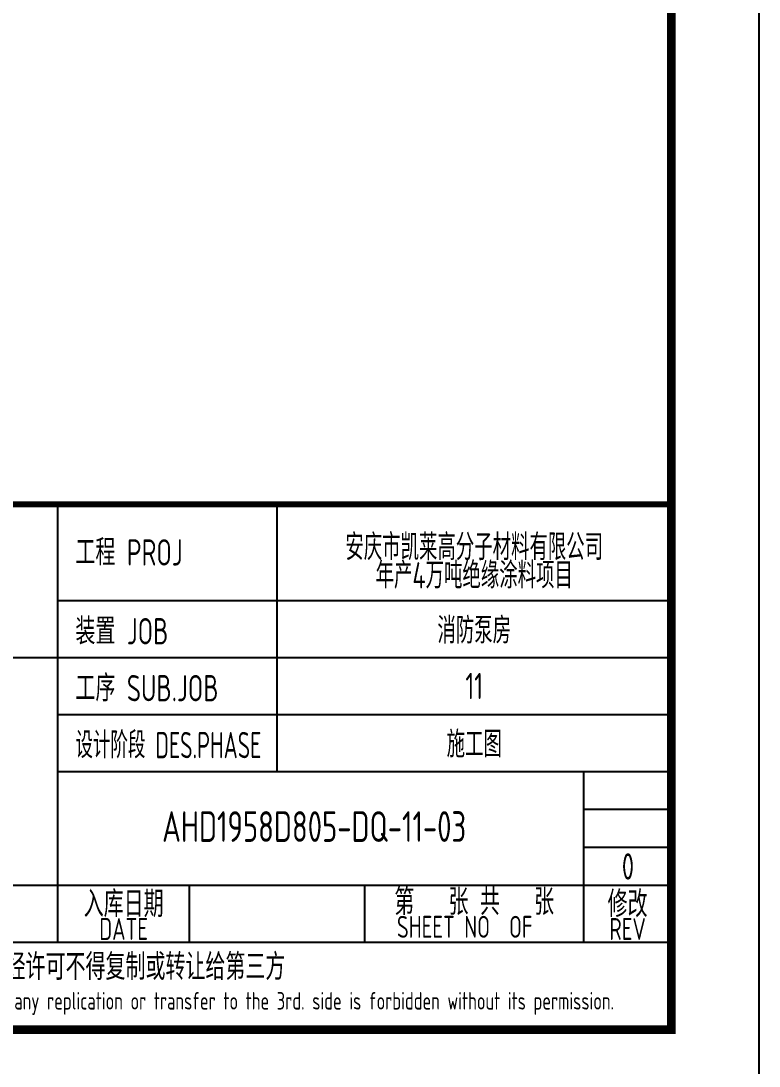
# Model space of a CAD drawing. Extents: x 5394041 to 5729212, y -433068 to -301615.
# Drawn here: x 5483840 to 5492262, y -420366 to -408431 of the extents above; entities that cross this region are included whole.
import ezdxf
from ezdxf.enums import TextEntityAlignment as Align

# ---------------------------------------------------------------- set-up
doc = ezdxf.new("R2010")
doc.units = 0
doc.header["$LTSCALE"] = 1000
doc.header["$MEASUREMENT"] = 0
doc.layers.get('0').update_dxf_attribs({"linetype": 'CONTINUOUS'})
doc.layers.add('AXIS', color=3, linetype='CONTINUOUS')
doc.layers.add('PUB_TITLE', color=4, linetype='CONTINUOUS')
doc.styles.add('AHD', font='sceie.shx', dxfattribs={"width": 0.7, "bigfont": 'sceic.shx'})
doc.styles.add('sceie', font='sceie.shx', dxfattribs={"width": 0.7, "bigfont": 'sceic.shx'})
doc.styles.add('TSSD_Rein', font='Tssdeng.shx', dxfattribs={"width": 0.7, "bigfont": 'hztxt.shx'})

msp = doc.modelspace()

# ---------------------------------------------------------------- linework, layer by layer
for p, q in [((5484262.3, -418950.6), (5484262.3, -413950.6)), ((5486762.3, -417000.6), (5486762.3, -413950.6)), ((5491262.3, -419950.6), (5491262.3, -413950.6)), ((5484262.3, -415050.6), (5491262.3, -415050.6)), ((5473262.3, -415700.6), (5491262.3, -415700.6)), ((5484262.3, -416350.6), (5491262.3, -416350.6)), ((5484262.3, -417000.6), (5491262.3, -417000.6)), ((5490262.3, -418950.6), (5490262.3, -417000.6)), ((5490262.3, -417433.9), (5491262.3, -417433.9)), ((5490262.3, -417867.2), (5491262.3, -417867.2)), ((5473262.3, -418300.6), (5491262.3, -418300.6)), ((5485762.3, -418950.6), (5485762.3, -418300.6)), ((5487762.3, -418950.6), (5487762.3, -418300.6)), ((5473262.3, -418950.6), (5491262.3, -418950.6)), ((5473262.3, -419950.6), (5491262.3, -419950.6))]:
    msp.add_line(p, q)
msp.add_lwpolyline([(5491262.3, -413950.6, 70, 70, 0), (5473262.3, -413950.6, 70, 70, 0), (5473262.3, -419950.6, 0, 0, 0)], format="xyseb")
at = {"layer": 'PUB_TITLE', "color": 4}
msp.add_lwpolyline([(5408162.3, -420950.6), (5492262.3, -420950.6), (5492262.3, -361550.6), (5408162.3, -361550.6)], close=True, dxfattribs=at)
at = {"layer": 'PUB_TITLE', "color": 4, "const_width": 100}
msp.add_lwpolyline([(5410662.3, -419950.6), (5491262.3, -419950.6), (5491262.3, -362550.6), (5410662.3, -362550.6)], close=True, dxfattribs=at)

# ---------------------------------------------------------------- texts
at = {"style": 'AHD'}
for s, width, p in [('工程 PROJ', 0.8, (5484462.3, -414650.6)), ('工程 PROJ', 0.8, (5484462.3, -414650.6)), ('装置 JOB', 0.8, (5484462.3, -415550.6)), ('装置 JOB', 0.8, (5484462.3, -415550.6)), ('工序 SUB.JOB', 0.8, (5484462.3, -416200.6)), ('工序 SUB.JOB', 0.8, (5484462.3, -416200.6)), ('设计阶段 DES.PHASE', 0.7, (5484462.3, -416850.6)), ('设计阶段 DES.PHASE', 0.7, (5484462.3, -416850.6))]:
    msp.add_text(s, height=300, dxfattribs=dict(at, width=width)).set_placement(p)
at = {"style": 'AHD', "width": 0.8}
for s, height, p in [('第   张 共   张', 300, (5489012.3, -418475.6)), ('入库日期', 300, (5485012.3, -418500.6)), ('入库日期', 300, (5485012.3, -418500.6)), ('修改', 300, (5490762.3, -418500.6)), ('修改', 300, (5490762.3, -418500.6)), ('SHEET NO  OF  ', 250, (5489012.3, -418775.6)), ('SHEET NO  OF  ', 250, (5489012.3, -418775.6)), ('DATE', 250, (5485012.3, -418800.6)), ('DATE', 250, (5485012.3, -418800.6)), ('REV', 250, (5490762.3, -418800.6)), ('REV', 250, (5490762.3, -418800.6)), ('本文件专有权属安徽华东化工医药工程有限责任公司所有,未经许可不得复制或转让给第三方', 300, (5482262.3, -419250.6)), ('本文件专有权属安徽华东化工医药工程有限责任公司所有,未经许可不得复制或转让给第三方', 300, (5482262.3, -419250.6)), ('The proprietary right of this document belongs to Anhui Huadong Chemical And Medical Engineering  Co.,Ltd.  and any replication or transfer to the 3rd. side is forbidden without its permission. ', 200, (5482262.3, -419650.6))]:
    msp.add_text(s, height=height, dxfattribs=at).set_placement(p, align=Align.MIDDLE)
at = {"width": 0.8}
for tag, text, height, style, p in [('AHD1958D805-DQ-11-03', '200320-02-040', 350, 'sceie', (5487185.9, -417630.8)), ('0', '0', 300, 'AHD', (5490766.4, -418086.7)), ('0', '0', 300, 'AHD', (5490766.4, -418086.7))]:
    msp.add_attdef(tag, text=text, height=height, dxfattribs=dict(at, style=style)).set_placement(p, align=Align.MIDDLE)
at = {"layer": 'AXIS', "style": 'TSSD_Rein', "width": 0.7}
for s, p in [('安庆市凯莱高分子材料有限公司', (5489012.3, -414423)), ('年产4万吨绝缘涂料项目', (5489012.3, -414746)), ('消防泵房', (5489012.3, -415375.6)), ('11', (5489012.3, -416025.6)), ('施工图', (5489012.3, -416675.6))]:
    msp.add_text(s, height=300, dxfattribs=at).set_placement(p, align=Align.MIDDLE)

doc.saveas('drawing.dxf')
